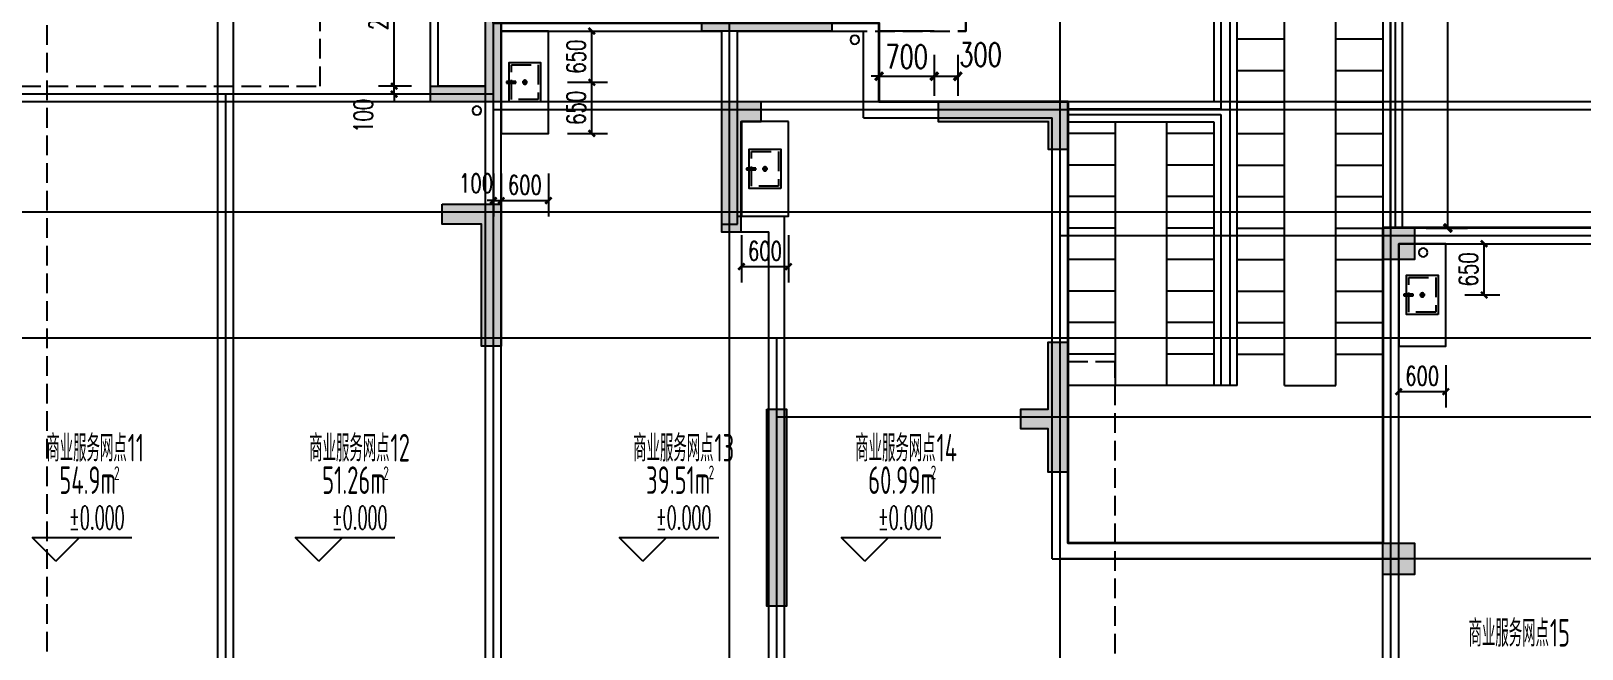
# Model space of a CAD drawing. Extents: x -59851 to 653804, y -249523 to 437614.
# Drawn here: x -9187 to 10515, y 198845 to 206688 of the extents above; entities that cross this region are included whole.
import ezdxf

# ---------------------------------------------------------------- set-up
doc = ezdxf.new("R2010")
doc.units = 0
doc.header["$LTSCALE"] = 1000
doc.header["$MEASUREMENT"] = 0
doc.linetypes.add('DASH', pattern=[0.35, 0.25, -0.1])
doc.layers.add('33计全面积外廓线', color=21, linetype='Continuous', lineweight=35)
for name, color, linetype in [('_S-YS(雨水管)', 3, 'Continuous'), ('A-Above', 5, 'DASH'), ('A-Lvtry（卫生间）', 5, 'Continuous'), ('A-ROOF', 7, 'Continuous'), ('A-外装饰线脚', 7, 'Continuous'), ('A-洞口', 105, 'Continuous'), ('A-看线', 105, 'Continuous'), ('A-第三道尺寸线', 105, 'Continuous'), ('AE-FLOR', 151, 'Continuous'), ('DIM_ELEV', 3, 'Continuous'), ('DIM_SYMB', 3, 'Continuous'), ('DOTE', 16, 'Continuous'), ('LVTRY', 5, 'Continuous'), ('PUB_HATCH', 8, 'Continuous'), ('PUB_TEXT', 7, 'Continuous'), ('STAIR', 5, 'Continuous'), ('WALL', 2, 'Continuous'), ('剪力墙', 6, 'Continuous'), ('栏杆', 142, 'Continuous')]:
    doc.layers.add(name, color=color, linetype=linetype)
doc.styles.add('_TCH_DIM', font='SIMPLEX.shx', dxfattribs={"width": 0.7, "bigfont": 'GBCBIG.shx'})
doc.styles.add('_TCH_DIM_T3', font='SIMPLEX.shx', dxfattribs={"width": 0.705882, "bigfont": 'GBCBIG.shx'})
doc.styles.get("Standard").update_dxf_attribs({"font": 'gbenor.shx', "width": 0.7, "bigfont": 'gbcbig.shx'})
doc.dimstyles.new('_TCH_ARCH&&100', dxfattribs={"dimtxt": 297.5, "dimasz": 100, "dimexe": 250, "dimexo": 300, "dimgap": 100, "dimtad": 1, "dimdec": 0, "dimzin": 0, "dimdsep": 46, "dimtxsty": '_TCH_DIM_T3', "dimblk": 'ARCHTICK', "dimcen": 0.09, "dimclrt": 7, "dimazin": 2, "dimtfac": 1, "dimtdec": 0, "dimtix": 1, "dimtmove": 2, "dimatfit": 3, "dimfxl": 0, "dimtolj": 1, "dimtzin": 0, "dimarcsym": 0})
doc.dimstyles.new('_TCH_ARCH&&80', dxfattribs={"dimtxt": 238, "dimasz": 80, "dimexe": 200, "dimexo": 240, "dimgap": 80, "dimtad": 1, "dimdec": 0, "dimzin": 0, "dimdsep": 46, "dimtxsty": '_TCH_DIM_T3', "dimblk": 'ARCHTICK', "dimcen": 0.09, "dimclrt": 7, "dimazin": 2, "dimtfac": 1, "dimtdec": 0, "dimtix": 1, "dimtmove": 2, "dimatfit": 3, "dimfxl": 0, "dimtolj": 1, "dimtzin": 0, "dimarcsym": 0})

# ---------------------------------------------------------------- blocks, each defined once
blk = doc.blocks.new('A$C2778355F')
at = {"linetype": 'DASH'}
for p, q in [((165, 250), (235, 250)), ((200, 285), (200, 215))]:
    blk.add_line(p, q, dxfattribs=at)
at = {"linetype": 'ByBlock'}
blk.add_lwpolyline([(0, 0), (400, 0), (400, 500), (0, 500)], close=True, dxfattribs=at)
at = {"linetype": 'DASH'}
for points in [[(30, 30), (370, 30), (370, 470), (30, 470)], [(317, 260), (435, 260), (435, 240), (317, 240)]]:
    blk.add_lwpolyline(points, close=True, dxfattribs=at)
for radius in [25, 20]:
    blk.add_circle((200, 250), radius, dxfattribs=at)
blk = doc.blocks.new('zzlk0330')
at = {"layer": 'A-ROOF', "linetype": 'DASH'}
blk.add_lwpolyline([(4586, 136588), (4586, 143088), (3986, 143088), (3986, 146388), (-214, 146388), (-214, 147288), (2686, 147288), (2686, 148088), (2586, 148088), (2586, 149788), (2686, 149788), (2686, 150588), (2186, 150588), (2186, 156988), (1586, 156988), (1586, 157888), (-8514, 157888), (-8514, 155088), (-20114, 155088)], dxfattribs=at)
blk.add_lwpolyline([(-17614, 150388), (-17614, 143488), (-17014, 143488), (-17014, 144088), (-16814, 144088), (-16814, 143488), (-16214, 143488), (-16214, 146788), (-15614, 146788), (-15614, 146588), (-5514, 146588), (-5514, 150388)], close=True, dxfattribs=at)
blk = doc.blocks.new('jfdjksajkjkjh')
at = {"layer": 'A-洞口'}
for points in [[(-3414, 266986), (-3414, 266686), (-4014, 266686), (-4014, 266986)], [(-3414, 266586), (-3664, 266586), (-3664, 266336), (-3414, 266336)]]:
    blk.add_lwpolyline(points, close=True, dxfattribs=at)
for points in [[(-4014, 266686), (-3952, 266931), (-3414, 266986)], [(-3664, 266336), (-3609, 266534), (-3414, 266586)]]:
    blk.add_lwpolyline(points, dxfattribs=at)
at = {"layer": 'WALL'}
for p, q in [((-3214, 267186), (-4114, 267186)), ((-4114, 265286), (-4114, 267186)), ((-3214, 266536), (-3214, 267186)), ((-3414, 266986), (-4014, 266986)), ((-4014, 265286), (-4014, 266986)), ((-3414, 266536), (-3414, 266986)), ((-3414, 266536), (-3214, 266536)), ((-3414, 265286), (-3414, 265936)), ((-3414, 265936), (-3214, 265936)), ((-3214, 265286), (-3214, 265936)), ((-4114, 262986), (-4114, 265286)), ((-3414, 265286), (-4014, 265286)), ((-3214, 262986), (-3214, 265286)), ((-3414, 265186), (-4014, 265186)), ((-4014, 263186), (-4014, 265186)), ((-3414, 263186), (-3414, 265186)), ((-3414, 263186), (-4014, 263186)), ((-3214, 262986), (-4114, 262986))]:
    blk.add_line(p, q, dxfattribs=at)
at = {"layer": 'PUB_TEXT', "width": 0.7}
for s, height, p in [('强电井', 337.6, (-3981, 265976)), ('水', 338, (-3811, 264022))]:
    blk.add_text(s, height=height, dxfattribs=at).set_placement(p)
blk = doc.blocks.new('shoucengjianliqiang0505')
at = {"layer": 'PUB_HATCH'}
h = blk.add_hatch(color=256, dxfattribs=at)
h.dxf.hatch_style = 1
h.paths.add_polyline_path([(-14848, 486544), (-14448, 486544), (-14448, 486144), (-14848, 486144)])
h.paths.add_polyline_path([(-8748, 486544), (-8348, 486544), (-8348, 486144), (-8748, 486144)])
h.paths.add_polyline_path([(-8748, 490544), (-8348, 490544), (-8348, 490144), (-8748, 490144)])
h.paths.add_polyline_path([(-14848, 490544), (-14448, 490544), (-14448, 490144), (-14848, 490144)])
h.paths.add_polyline_path([(-14848, 482144), (-14448, 482144), (-14448, 481744), (-14848, 481744)])
h.paths.add_polyline_path([(-8748, 482144), (-8348, 482144), (-8348, 481744), (-8748, 481744)])
h.paths.add_polyline_path([(-46848, 497944), (-46448, 497944), (-46448, 497544), (-46848, 497544)])
h.paths.add_polyline_path([(-46848, 501744), (-46448, 501744), (-46448, 501344), (-46848, 501344)])
h.paths.add_polyline_path([(-53548, 501742), (-53148, 501742), (-53148, 501342), (-53548, 501342)])
h.paths.add_polyline_path([(-63048, 504094), (-63048, 504344), (-63648, 504344), (-63648, 502544), (-63848, 502544), (-63848, 502294), (-63398, 502294), (-63398, 504094)])
h.paths.add_polyline_path([(-37148, 500844), (-35548, 500844), (-35548, 497944), (-37148, 497944), (-37148, 498144), (-35748, 498144), (-35748, 500644), (-37148, 500644)])
h.paths.add_polyline_path([(-29698, 483744), (-29698, 484994), (-29448, 484994), (-29448, 483344), (-30048, 483344), (-30048, 483744)])
h.paths.add_polyline_path([(-33048, 484994), (-32798, 484994), (-32798, 483744), (-32448, 483744), (-32448, 483344), (-33048, 483344)])
h.paths.add_polyline_path([(-36498, 483744), (-36498, 484994), (-36248, 484994), (-36248, 483344), (-36848, 483344), (-36848, 483744)])
h.paths.add_polyline_path([(-43248, 484994), (-42998, 484994), (-42998, 483744), (-42648, 483744), (-42648, 483344), (-43248, 483344)])
h.paths.add_polyline_path([(-50098, 483744), (-50098, 484994), (-49848, 484994), (-49848, 483344), (-50448, 483344), (-50448, 483744)])
h.paths.add_polyline_path([(-56848, 484994), (-56598, 484994), (-56598, 483744), (-56248, 483744), (-56248, 483344), (-56848, 483344)])
h.paths.add_polyline_path([(-63698, 485844), (-63448, 485844), (-63448, 483344), (-64048, 483344), (-64048, 483744), (-63698, 483744)])
h.paths.add_polyline_path([(-54648, 492144), (-54048, 492144), (-54048, 492544), (-54648, 492544)])
h.paths.add_polyline_path([(-52648, 492544), (-52048, 492544), (-52048, 492144), (-52648, 492144)])
h.paths.add_polyline_path([(-39048, 492544), (-38448, 492544), (-38448, 492144), (-39048, 492144)])
h.paths.add_polyline_path([(-45348, 495844), (-44748, 495844), (-44748, 496244), (-45348, 496244)])
h.paths.add_polyline_path([(-55848, 497944), (-55248, 497944), (-55248, 497544), (-55848, 497544)])
h.paths.add_polyline_path([(-55848, 495844), (-55248, 495844), (-55248, 496244), (-55848, 496244)])
h.paths.add_polyline_path([(-60248, 495844), (-59648, 495844), (-59648, 496244), (-60248, 496244)])
h.paths.add_polyline_path([(-21248, 500844), (-21248, 499444), (-21498, 499444), (-21498, 499844), (-21848, 499844), (-21848, 500094), (-21498, 500094), (-21498, 500844)])
h.paths.add_polyline_path([(-42948, 497544), (-42548, 497544), (-42548, 498144), (-42748, 498144), (-42748, 500644), (-42148, 500644), (-42148, 500844), (-42948, 500844), (-42948, 497944)])
h.paths.add_polyline_path([(-21248, 496144), (-21248, 496744), (-21498, 496744), (-21498, 496394), (-22898, 496394), (-22898, 496144), (-22098, 496144), (-22098, 496044), (-21848, 496044), (-21848, 496144)])
h.paths.add_polyline_path([(-30848, 497544), (-30848, 497944), (-32298, 497944), (-32298, 498144), (-30648, 498144), (-30648, 497744), (-30248, 497744), (-30248, 497544)])
h.paths.add_polyline_path([(-18848, 489094), (-18848, 487444), (-19098, 487444), (-19098, 487994), (-19448, 487994), (-19448, 488244), (-19098, 488244), (-19098, 489094)])
h.paths.add_polyline_path([(-60023, 489044), (-60273, 489044), (-60273, 491444), (-60023, 491444), (-60023, 489244)])
h.paths.add_polyline_path([(-28348, 499194), (-28348, 497544), (-28748, 497544), (-28748, 497744), (-28548, 497744), (-28548, 499194)])
h.paths.add_polyline_path([(-41148, 492344), (-40448, 492344), (-40448, 490694), (-40698, 490694), (-40698, 492094), (-41148, 492094)])
h.paths.add_polyline_path([(-30848, 500644), (-31348, 500644), (-31348, 503644), (-28348, 503644), (-28348, 501444), (-28708, 501444), (-28708, 501644), (-28548, 501644), (-28548, 503444), (-31148, 503444), (-31148, 501644), (-30748, 501644), (-30748, 501444), (-31148, 501444), (-31148, 500944), (-30648, 500944), (-30648, 500644)])
h.paths.add_polyline_path([(-42948, 495544), (-42948, 496244), (-40448, 496244), (-40448, 493744), (-42948, 493744), (-42948, 494444), (-42748, 494444), (-42748, 493944), (-40648, 493944), (-40648, 496044), (-42748, 496044), (-42748, 495544)])
h.paths.add_polyline_path([(-21248, 502644), (-21248, 503644), (-22898, 503644), (-22898, 503394), (-21498, 503394), (-21498, 502644)])
h.paths.add_polyline_path([(-22748, 492144), (-23248, 492144), (-23248, 490494), (-22998, 490494), (-22998, 491894), (-22748, 491894)])
h.paths.add_polyline_path([(-22673, 488244), (-22423, 488244), (-22423, 485744), (-22673, 485744), (-22673, 488044)])
h.paths.add_polyline_path([(-21848, 493644), (-21848, 493044), (-23498, 493044), (-23498, 493294), (-22098, 493294), (-22098, 493644)])
h.paths.add_polyline_path([(-18848, 491544), (-18848, 492144), (-20498, 492144), (-20498, 491894), (-19098, 491894), (-19098, 491544)])
h.paths.add_polyline_path([(-18848, 482444), (-18848, 481744), (-20498, 481744), (-20498, 481994), (-19098, 481994), (-19098, 482444)])
h.paths.add_polyline_path([(-22048, 481744), (-22498, 481744), (-22698, 481744), (-22698, 483344), (-23048, 483344), (-23048, 483594), (-22448, 483594), (-22448, 481994), (-22048, 481994)])
h.paths.add_polyline_path([(-26798, 490844), (-26048, 490844), (-26048, 489044), (-26298, 489044), (-26298, 490594), (-26798, 490594)])
h.paths.add_polyline_path([(-32448, 490844), (-33048, 490844), (-33048, 489044), (-32798, 489044), (-32798, 490594), (-32448, 490594)])
h.paths.add_polyline_path([(-35848, 489294), (-36198, 489294), (-36198, 492094), (-35848, 492094), (-35848, 492344), (-36448, 492344), (-36448, 489044), (-36198, 489044), (-35848, 489044)])
h.paths.add_polyline_path([(-39873, 489244), (-39623, 489244), (-39623, 486544), (-39873, 486544), (-39873, 489044)])
h.paths.add_polyline_path([(-43648, 489294), (-43298, 489294), (-43298, 492094), (-43798, 492094), (-43798, 492344), (-43048, 492344), (-43048, 489044), (-43298, 489044), (-43648, 489044)])
h.paths.add_polyline_path([(-46673, 492344), (-46423, 492344), (-46423, 489044), (-46673, 489044), (-46673, 492144)])
h.paths.add_polyline_path([(-53473, 489244), (-53223, 489244), (-53223, 486544), (-53473, 486544), (-53473, 489044)])
h.paths.add_polyline_path([(-49448, 489294), (-49798, 489294), (-49798, 492094), (-49298, 492094), (-49298, 492344), (-50048, 492344), (-50048, 489044), (-49798, 489044), (-49448, 489044)])
h.paths.add_polyline_path([(-57248, 489294), (-56898, 489294), (-56898, 492094), (-57248, 492094), (-57248, 492344), (-56648, 492344), (-56648, 489044), (-56898, 489044), (-57248, 489044)])
h.paths.add_polyline_path([(-60048, 498644), (-60048, 497544), (-62548, 497544), (-62548, 497794), (-60298, 497794), (-60298, 498644)])
h.paths.add_polyline_path([(-60048, 503544), (-60048, 504344), (-61698, 504344), (-61698, 504094), (-60298, 504094), (-60298, 503544)])
h.paths.add_polyline_path([(-67048, 491344), (-67048, 492244), (-64848, 492244), (-64848, 491994), (-66798, 491994), (-66798, 491344)])
h.paths.add_polyline_path([(-66448, 502544), (-67048, 502544), (-67048, 499894), (-66798, 499894), (-66798, 502294), (-66448, 502294)])
h.paths.add_polyline_path([(-66448, 483344), (-67048, 483344), (-67048, 485844), (-66798, 485844), (-66798, 483744), (-66448, 483744)])
edge = h.paths.add_edge_path()
edge.add_line((-26248, 494694), (-26248, 492344))
edge.add_line((-26248, 492344), (-26948, 492344))
edge.add_line((-26948, 492344), (-26948, 492144))
edge.add_line((-26948, 492144), (-26048, 492144))
edge.add_line((-26048, 492144), (-26048, 494694))
edge.add_line((-26248, 494694), (-26248, 495094))
edge = h.paths.add_edge_path()
edge.add_line((-26448, 483344), (-26448, 483594))
edge.add_line((-26448, 483594), (-26273, 483594))
edge.add_line((-26273, 483594), (-26273, 484994))
edge.add_line((-26273, 484994), (-26023, 484994))
edge.add_line((-26023, 484994), (-26023, 483594))
edge.add_line((-26023, 483594), (-25848, 483594))
edge.add_line((-25848, 483594), (-25848, 483344))
edge.add_line((-25848, 483344), (-26448, 483344))
edge.add_line((-26448, 483344), (-26048, 483344))
edge = h.paths.add_edge_path()
edge.add_line((-40048, 483344), (-40048, 483744))
edge.add_line((-40048, 483744), (-39873, 483744))
edge.add_line((-39873, 483744), (-39873, 484994))
edge.add_line((-39873, 484994), (-39623, 484994))
edge.add_line((-39623, 484994), (-39623, 483744))
edge.add_line((-39623, 483744), (-39448, 483744))
edge.add_line((-39448, 483744), (-39448, 483344))
edge.add_line((-39448, 483344), (-40048, 483344))
edge.add_line((-40048, 483344), (-39648, 483344))
edge = h.paths.add_edge_path()
edge.add_line((-46848, 483344), (-46848, 483594))
edge.add_line((-46848, 483594), (-46673, 483594))
edge.add_line((-46673, 483594), (-46673, 484994))
edge.add_line((-46673, 484994), (-46423, 484994))
edge.add_line((-46423, 484994), (-46423, 483594))
edge.add_line((-46423, 483594), (-46248, 483594))
edge.add_line((-46248, 483594), (-46248, 483344))
edge.add_line((-46248, 483344), (-46848, 483344))
edge.add_line((-46848, 483344), (-46448, 483344))
edge = h.paths.add_edge_path()
edge.add_line((-53648, 483344), (-53648, 483744))
edge.add_line((-53648, 483744), (-53473, 483744))
edge.add_line((-53473, 483744), (-53473, 484994))
edge.add_line((-53473, 484994), (-53223, 484994))
edge.add_line((-53223, 484994), (-53223, 483744))
edge.add_line((-53223, 483744), (-53048, 483744))
edge.add_line((-53048, 483744), (-53048, 483344))
edge.add_line((-53048, 483344), (-53648, 483344))
edge.add_line((-53648, 483344), (-53248, 483344))
edge = h.paths.add_edge_path()
edge.add_line((-60448, 483344), (-60448, 483594))
edge.add_line((-60448, 483594), (-60273, 483594))
edge.add_line((-60273, 483594), (-60273, 484994))
edge.add_line((-60273, 484994), (-60023, 484994))
edge.add_line((-60023, 484994), (-60023, 483594))
edge.add_line((-60023, 483594), (-59848, 483594))
edge.add_line((-59848, 483594), (-59848, 483344))
edge.add_line((-59848, 483344), (-60448, 483344))
edge.add_line((-60448, 483344), (-60048, 483344))
h = blk.add_hatch(color=256, dxfattribs=at)
h.dxf.hatch_style = 1
h.paths.add_polyline_path([(-26248, 495694), (-26248, 496144), (-26948, 496144), (-26948, 496344), (-26248, 496344), (-26048, 496344), (-26048, 496244), (-26048, 495694)])
h.paths.add_polyline_path([(-26248, 495094), (-26048, 495094), (-26048, 494694), (-26048, 492144), (-26948, 492144), (-26948, 492344), (-26248, 492344)])
at = {"layer": '剪力墙', "color": 6, "linetype": 'Continuous'}
for points in [[(-26248, 495094), (-26048, 495094), (-26048, 494694), (-26048, 492144), (-26948, 492144), (-26948, 492344), (-26248, 492344), (-26248, 495094)], [(-22673, 488044), (-22673, 488044)]]:
    blk.add_lwpolyline(points, dxfattribs=at)
for points in [[(-21848, 493644), (-21848, 493044), (-23498, 493044), (-23498, 493294), (-22098, 493294), (-22098, 493644)], [(-22748, 492144), (-23248, 492144), (-23248, 490494), (-22998, 490494), (-22998, 491894), (-22748, 491894)], [(-18848, 491544), (-18848, 492144), (-20498, 492144), (-20498, 491894), (-19098, 491894), (-19098, 491544)], [(-26798, 490844), (-26048, 490844), (-26048, 489044), (-26298, 489044), (-26298, 490594), (-26798, 490594)], [(-14848, 490544), (-14448, 490544), (-14448, 490144), (-14848, 490144)], [(-18848, 489094), (-18848, 487444), (-19098, 487444), (-19098, 487994), (-19448, 487994), (-19448, 488244), (-19098, 488244), (-19098, 489094)], [(-22673, 488244), (-22423, 488244), (-22423, 485744), (-22673, 485744), (-22673, 488044)], [(-14848, 486544), (-14448, 486544), (-14448, 486144), (-14848, 486144)]]:
    blk.add_lwpolyline(points, close=True, dxfattribs=at)
blk = doc.blocks.new('xinppdao')
at = {"layer": 'PUB_HATCH'}
h = blk.add_hatch(dxfattribs=at)
h.set_pattern_fill('ANSI32', color=256, scale=50, angle=45, style=0)
h.set_pattern_definition([(90, (0, 0), (-238.125, 3e-14), []), (90, (79.38, 79.38), (-238.125, 3e-14), [])])
h.paths.add_polyline_path([(9276, 259621), (6976, 259621), (6976, 259321), (9276, 259321)])
at = {"layer": 'A-看线', "linetype": 'ByBlock'}
for p, q in [((6926, 259271), (6926, 250871)), ((9326, 249271), (9326, 259271)), ((7226, 258871), (6926, 258871)), ((7226, 247271), (7226, 258871)), ((9076, 258871), (9076, 249271)), ((9326, 258871), (9076, 258871)), ((6926, 250871), (5076, 250871)), ((5076, 250621), (6926, 250621)), ((6926, 250621), (6926, 247271)), ((7226, 247271), (6926, 247271))]:
    blk.add_line(p, q, dxfattribs=at)
for points in [[(9326, 259671), (6926, 259671), (6926, 259271), (9326, 259271)], [(9276, 259621), (6976, 259621), (6976, 259321), (9276, 259321)]]:
    blk.add_lwpolyline(points, close=True, dxfattribs=at)
at = {"layer": 'STAIR'}
for p, q in [((7226, 258871), (9076, 258871)), ((7226, 258471), (9076, 258471)), ((7826, 254071), (7826, 258471)), ((8476, 254071), (8476, 258471)), ((7226, 258071), (7826, 258071)), ((8476, 258071), (9076, 258071)), ((7226, 257671), (7826, 257671)), ((8476, 257671), (9076, 257671)), ((7226, 257271), (7826, 257271)), ((8476, 257271), (9076, 257271)), ((7226, 256871), (7826, 256871)), ((8476, 256871), (9076, 256871)), ((7226, 256471), (7826, 256471)), ((8476, 256471), (9076, 256471)), ((7226, 256071), (7826, 256071)), ((8476, 256071), (9076, 256071)), ((7226, 255671), (7826, 255671)), ((8476, 255671), (9076, 255671)), ((7226, 255271), (7826, 255271)), ((8476, 255271), (9076, 255271)), ((7226, 254871), (7826, 254871)), ((8476, 254871), (9076, 254871)), ((7226, 254471), (7826, 254471)), ((8476, 254471), (9076, 254471)), ((7826, 254071), (8476, 254071)), ((7226, 252071), (9076, 252071)), ((7826, 247271), (7826, 252071)), ((8476, 247271), (8476, 252071)), ((7226, 251671), (7826, 251671)), ((8476, 251671), (9076, 251671)), ((7226, 251271), (7826, 251271)), ((8476, 251271), (9076, 251271)), ((7226, 250871), (7826, 250871)), ((8476, 250871), (9076, 250871)), ((5676, 250621), (5676, 247271)), ((6326, 250621), (6326, 247271)), ((5676, 250471), (5076, 250471)), ((6926, 250471), (6326, 250471)), ((7226, 250471), (7826, 250471)), ((8476, 250471), (9076, 250471)), ((5676, 250071), (5076, 250071)), ((6926, 250071), (6326, 250071)), ((7226, 250071), (7826, 250071)), ((8476, 250071), (9076, 250071)), ((5676, 249671), (5076, 249671)), ((6926, 249671), (6326, 249671)), ((7226, 249671), (7826, 249671)), ((8476, 249671), (9076, 249671)), ((5676, 249271), (5076, 249271)), ((6926, 249271), (6326, 249271)), ((7226, 249271), (7826, 249271)), ((8476, 249271), (9076, 249271)), ((5676, 248871), (5076, 248871)), ((6926, 248871), (6326, 248871)), ((7226, 248871), (7826, 248871)), ((8476, 248871), (9076, 248871)), ((5676, 248471), (5076, 248471)), ((6926, 248471), (6326, 248471)), ((7226, 248471), (7826, 248471)), ((8476, 248471), (9076, 248471)), ((5676, 248071), (5076, 248071)), ((6926, 248071), (6326, 248071)), ((7226, 248071), (7826, 248071)), ((8476, 248071), (9076, 248071)), ((5676, 247671), (5076, 247671)), ((6926, 247671), (6326, 247671)), ((7226, 247671), (7826, 247671)), ((8476, 247671), (9076, 247671)), ((6926, 247271), (5076, 247271)), ((7826, 247271), (8476, 247271))]:
    blk.add_line(p, q, dxfattribs=at)
at = {"layer": '栏杆'}
for p, q in [((7016, 258871), (7016, 250781)), ((7136, 247271), (7136, 258871)), ((9166, 258871), (9166, 249271)), ((9236, 249271), (9236, 258871)), ((7016, 250781), (5076, 250781)), ((5076, 250711), (7016, 250711)), ((7016, 250711), (7016, 247271))]:
    blk.add_line(p, q, dxfattribs=at)
blk = doc.blocks.new('_ArchTick')
at = {"color": 0, "linetype": 'ByBlock', "const_width": 0.4}
blk.add_lwpolyline([(-0.5, -0.5), (0.5, 0.5)], dxfattribs=at)
blk = doc.blocks.new('*D830')
at = {"layer": 'A-第三道尺寸线', "color": 0, "lineweight": -2, "transparency": 16777216}
for p, q in [((8186, 202448), (8186, 201911)), ((8786, 202448), (8786, 201911)), ((8186, 202111), (8786, 202111))]:
    blk.add_line(p, q, dxfattribs=at)
at = {"layer": 'Defpoints', "color": 0, "transparency": 16777216}
for p in [(8186, 202688), (8786, 202688), (8786, 202111)]:
    blk.add_point(p, dxfattribs=at)
at = {"layer": 'A-第三道尺寸线', "color": 0, "lineweight": -2, "transparency": 16777216, "xscale": 80, "yscale": 80, "zscale": 80, "rotation": 180}
blk.add_blockref('_ArchTick', (8186, 202111), dxfattribs=at)
at = {"layer": 'A-第三道尺寸线', "color": 0, "lineweight": -2, "transparency": 16777216, "xscale": 80, "yscale": 80, "zscale": 80}
blk.add_blockref('_ArchTick', (8786, 202111), dxfattribs=at)
at = {"layer": 'A-第三道尺寸线', "color": 7, "transparency": 16777216, "insert": (8486, 202310), "char_height": 238, "attachment_point": 5, "style": '_TCH_DIM_T3'}
blk.add_mtext('\\A1;600', dxfattribs=at)
blk = doc.blocks.new('*D1167')
at = {"layer": 'A-第三道尺寸线', "color": 0, "lineweight": -2, "transparency": 16777216}
for p, q in [((8536, 213788), (9061, 213788)), ((8811, 204188), (8811, 213788)), ((8536, 204188), (9061, 204188))]:
    blk.add_line(p, q, dxfattribs=at)
at = {"layer": 'Defpoints', "color": 0, "transparency": 16777216}
for p in [(8236, 213788), (8811, 213788), (8236, 204188)]:
    blk.add_point(p, dxfattribs=at)
at = {"layer": 'A-第三道尺寸线', "color": 0, "lineweight": -2, "transparency": 16777216, "xscale": 100, "yscale": 100, "zscale": 100}
for p, rotation in [((8811, 213788), 90), ((8811, 204188), 270)]:
    blk.add_blockref('_ArchTick', p, dxfattribs=dict(at, rotation=rotation))
at = {"layer": 'A-第三道尺寸线', "color": 7, "transparency": 16777216, "insert": (8563, 208988), "char_height": 297.5, "attachment_point": 5, "rotation": 90, "style": '_TCH_DIM_T3'}
blk.add_mtext('\\A1;9600', dxfattribs=at)
blk = doc.blocks.new('*D1173')
at = {"layer": 'A-第三道尺寸线', "color": 0, "lineweight": -2, "transparency": 16777216}
for p, q in [((2286, 206388), (2286, 205864)), ((2586, 206388), (2586, 205864)), ((2286, 206114), (2586, 206114))]:
    blk.add_line(p, q, dxfattribs=at)
at = {"layer": 'Defpoints', "color": 0, "transparency": 16777216}
for p in [(2286, 206688), (2586, 206688), (2586, 206114)]:
    blk.add_point(p, dxfattribs=at)
at = {"layer": 'A-第三道尺寸线', "color": 0, "lineweight": -2, "transparency": 16777216, "xscale": 100, "yscale": 100, "zscale": 100, "rotation": 180}
blk.add_blockref('_ArchTick', (2286, 206114), dxfattribs=at)
at = {"layer": 'A-第三道尺寸线', "color": 0, "lineweight": -2, "transparency": 16777216, "xscale": 100, "yscale": 100, "zscale": 100}
blk.add_blockref('_ArchTick', (2586, 206114), dxfattribs=at)
at = {"layer": 'A-第三道尺寸线', "color": 7, "transparency": 16777216, "insert": (2875, 206389), "char_height": 297.5, "attachment_point": 5, "style": '_TCH_DIM_T3'}
blk.add_mtext('\\A1;300', dxfattribs=at)
blk = doc.blocks.new('*D1174')
at = {"layer": 'A-第三道尺寸线', "color": 0, "lineweight": -2, "transparency": 16777216}
for p, q in [((1586, 206388), (1586, 205864)), ((2286, 206388), (2286, 205864)), ((1586, 206114), (1486, 206114)), ((1586, 206114), (2286, 206114)), ((2286, 206114), (2386, 206114))]:
    blk.add_line(p, q, dxfattribs=at)
at = {"layer": 'Defpoints', "color": 0, "transparency": 16777216}
for p in [(1586, 206688), (2286, 206688), (2286, 206114)]:
    blk.add_point(p, dxfattribs=at)
at = {"layer": 'A-第三道尺寸线', "color": 0, "lineweight": -2, "transparency": 16777216, "xscale": 100, "yscale": 100, "zscale": 100}
blk.add_blockref('_ArchTick', (1586, 206114), dxfattribs=at)
at = {"layer": 'A-第三道尺寸线', "color": 0, "lineweight": -2, "transparency": 16777216, "xscale": 100, "yscale": 100, "zscale": 100, "rotation": 180}
blk.add_blockref('_ArchTick', (2286, 206114), dxfattribs=at)
at = {"layer": 'A-第三道尺寸线', "color": 7, "transparency": 16777216, "insert": (1936, 206363), "char_height": 297.5, "attachment_point": 5, "style": '_TCH_DIM_T3'}
blk.add_mtext('\\A1;700', dxfattribs=at)
blk = doc.blocks.new('*D1203')
at = {"layer": 'A-第三道尺寸线', "color": 0, "lineweight": -2, "transparency": 16777216}
for p, q in [((-4354, 207988), (-4775, 207988)), ((-4575, 205988), (-4575, 207988)), ((-4354, 205988), (-4775, 205988))]:
    blk.add_line(p, q, dxfattribs=at)
at = {"layer": 'Defpoints', "color": 0, "transparency": 16777216}
for p in [(-4575, 207988), (-4114, 207988), (-4114, 205988)]:
    blk.add_point(p, dxfattribs=at)
at = {"layer": 'A-第三道尺寸线', "color": 0, "lineweight": -2, "transparency": 16777216, "xscale": 80, "yscale": 80, "zscale": 80}
for p, rotation in [((-4575, 207988), 90), ((-4575, 205988), 270)]:
    blk.add_blockref('_ArchTick', p, dxfattribs=dict(at, rotation=rotation))
at = {"layer": 'A-第三道尺寸线', "color": 7, "transparency": 16777216, "insert": (-4774, 206988), "char_height": 238, "attachment_point": 5, "rotation": 90, "style": '_TCH_DIM_T3'}
blk.add_mtext('\\A1;2000', dxfattribs=at)
blk = doc.blocks.new('*D1204')
at = {"layer": 'A-第三道尺寸线', "color": 0, "lineweight": -2, "transparency": 16777216}
for p, q in [((-4354, 205988), (-4775, 205988)), ((-4575, 205988), (-4575, 206068)), ((-4575, 205888), (-4575, 205988)), ((-4354, 205888), (-4775, 205888)), ((-4575, 205888), (-4575, 205808))]:
    blk.add_line(p, q, dxfattribs=at)
at = {"layer": 'Defpoints', "color": 0, "transparency": 16777216}
for p in [(-4575, 205988), (-4114, 205988), (-4114, 205888)]:
    blk.add_point(p, dxfattribs=at)
at = {"layer": 'A-第三道尺寸线', "color": 0, "lineweight": -2, "transparency": 16777216, "xscale": 80, "yscale": 80, "zscale": 80}
for p, rotation in [((-4575, 205988), 270), ((-4575, 205888), 90)]:
    blk.add_blockref('_ArchTick', p, dxfattribs=dict(at, rotation=rotation))
at = {"layer": 'A-第三道尺寸线', "color": 7, "transparency": 16777216, "insert": (-4966, 205613), "char_height": 238, "attachment_point": 5, "rotation": 90, "style": '_TCH_DIM_T3'}
blk.add_mtext('\\A1;100', dxfattribs=at)
blk = doc.blocks.new('*D2819')
at = {"layer": 'A-第三道尺寸线', "color": 0, "lineweight": -2, "transparency": 16777216}
for p, q in [((9026, 203988), (9472, 203988)), ((9272, 203338), (9272, 203988)), ((9026, 203338), (9472, 203338))]:
    blk.add_line(p, q, dxfattribs=at)
at = {"layer": 'Defpoints', "color": 0, "transparency": 16777216}
for p in [(8786, 203988), (9272, 203988), (8786, 203338)]:
    blk.add_point(p, dxfattribs=at)
at = {"layer": 'A-第三道尺寸线', "color": 0, "lineweight": -2, "transparency": 16777216, "xscale": 80, "yscale": 80, "zscale": 80}
for p, rotation in [((9272, 203988), 90), ((9272, 203338), 270)]:
    blk.add_blockref('_ArchTick', p, dxfattribs=dict(at, rotation=rotation))
at = {"layer": 'A-第三道尺寸线', "color": 7, "transparency": 16777216, "insert": (9073, 203663), "char_height": 238, "attachment_point": 5, "rotation": 90, "style": '_TCH_DIM_T3'}
blk.add_mtext('\\A1;650', dxfattribs=at)
blk = doc.blocks.new('*D2820')
at = {"layer": 'A-第三道尺寸线', "color": 0, "lineweight": -2, "transparency": 16777216}
for p, q in [((-164, 204098), (-164, 203498)), ((436, 204098), (436, 203498)), ((-164, 203698), (436, 203698))]:
    blk.add_line(p, q, dxfattribs=at)
at = {"layer": 'Defpoints', "color": 0, "transparency": 16777216}
for p in [(-164, 204338), (436, 204338), (436, 203698)]:
    blk.add_point(p, dxfattribs=at)
at = {"layer": 'A-第三道尺寸线', "color": 0, "lineweight": -2, "transparency": 16777216, "xscale": 80, "yscale": 80, "zscale": 80, "rotation": 180}
blk.add_blockref('_ArchTick', (-164, 203698), dxfattribs=at)
at = {"layer": 'A-第三道尺寸线', "color": 0, "lineweight": -2, "transparency": 16777216, "xscale": 80, "yscale": 80, "zscale": 80}
blk.add_blockref('_ArchTick', (436, 203698), dxfattribs=at)
at = {"layer": 'A-第三道尺寸线', "color": 7, "transparency": 16777216, "insert": (136, 203897), "char_height": 238, "attachment_point": 5, "style": '_TCH_DIM_T3'}
blk.add_mtext('\\A1;600', dxfattribs=at)
blk = doc.blocks.new('*D2827')
at = {"layer": 'A-第三道尺寸线', "color": 0, "lineweight": -2, "transparency": 16777216}
for p, q in [((-2374, 206688), (-1864, 206688)), ((-2064, 206038), (-2064, 206688)), ((-2374, 206038), (-1864, 206038))]:
    blk.add_line(p, q, dxfattribs=at)
at = {"layer": 'Defpoints', "color": 0, "transparency": 16777216}
for p in [(-2614, 206688), (-2064, 206688), (-2614, 206038)]:
    blk.add_point(p, dxfattribs=at)
at = {"layer": 'A-第三道尺寸线', "color": 0, "lineweight": -2, "transparency": 16777216, "xscale": 80, "yscale": 80, "zscale": 80}
for p, rotation in [((-2064, 206688), 90), ((-2064, 206038), 270)]:
    blk.add_blockref('_ArchTick', p, dxfattribs=dict(at, rotation=rotation))
at = {"layer": 'A-第三道尺寸线', "color": 7, "transparency": 16777216, "insert": (-2263, 206363), "char_height": 238, "attachment_point": 5, "rotation": 90, "style": '_TCH_DIM_T3'}
blk.add_mtext('\\A1;650', dxfattribs=at)
blk = doc.blocks.new('*D2828')
at = {"layer": 'A-第三道尺寸线', "color": 0, "lineweight": -2, "transparency": 16777216}
for p, q in [((-2374, 206038), (-1864, 206038)), ((-2064, 205388), (-2064, 206038)), ((-2374, 205388), (-1864, 205388))]:
    blk.add_line(p, q, dxfattribs=at)
at = {"layer": 'Defpoints', "color": 0, "transparency": 16777216}
for p in [(-2614, 206038), (-2064, 206038), (-2614, 205388)]:
    blk.add_point(p, dxfattribs=at)
at = {"layer": 'A-第三道尺寸线', "color": 0, "lineweight": -2, "transparency": 16777216, "xscale": 80, "yscale": 80, "zscale": 80}
for p, rotation in [((-2064, 206038), 90), ((-2064, 205388), 270)]:
    blk.add_blockref('_ArchTick', p, dxfattribs=dict(at, rotation=rotation))
at = {"layer": 'A-第三道尺寸线', "color": 7, "transparency": 16777216, "insert": (-2263, 205713), "char_height": 238, "attachment_point": 5, "rotation": 90, "style": '_TCH_DIM_T3'}
blk.add_mtext('\\A1;650', dxfattribs=at)
blk = doc.blocks.new('*D2829')
at = {"layer": 'A-第三道尺寸线', "color": 0, "lineweight": -2, "transparency": 16777216}
for p, q in [((-3214, 204882), (-3214, 204336)), ((-2614, 204882), (-2614, 204336)), ((-3214, 204536), (-2614, 204536))]:
    blk.add_line(p, q, dxfattribs=at)
at = {"layer": 'Defpoints', "color": 0, "transparency": 16777216}
for p in [(-3214, 205122), (-2614, 205122), (-2614, 204536)]:
    blk.add_point(p, dxfattribs=at)
at = {"layer": 'A-第三道尺寸线', "color": 0, "lineweight": -2, "transparency": 16777216, "xscale": 80, "yscale": 80, "zscale": 80, "rotation": 180}
blk.add_blockref('_ArchTick', (-3214, 204536), dxfattribs=at)
at = {"layer": 'A-第三道尺寸线', "color": 0, "lineweight": -2, "transparency": 16777216, "xscale": 80, "yscale": 80, "zscale": 80}
blk.add_blockref('_ArchTick', (-2614, 204536), dxfattribs=at)
at = {"layer": 'A-第三道尺寸线', "color": 7, "transparency": 16777216, "insert": (-2914, 204735), "char_height": 238, "attachment_point": 5, "style": '_TCH_DIM_T3'}
blk.add_mtext('\\A1;600', dxfattribs=at)
blk = doc.blocks.new('*D2830')
at = {"layer": 'A-第三道尺寸线', "color": 0, "lineweight": -2, "transparency": 16777216}
for p, q in [((-3314, 204882), (-3314, 204336)), ((-3214, 204882), (-3214, 204336)), ((-3314, 204536), (-3394, 204536)), ((-3314, 204536), (-3214, 204536)), ((-3214, 204536), (-3134, 204536))]:
    blk.add_line(p, q, dxfattribs=at)
at = {"layer": 'Defpoints', "color": 0, "transparency": 16777216}
for p in [(-3314, 205122), (-3214, 205122), (-3214, 204536)]:
    blk.add_point(p, dxfattribs=at)
at = {"layer": 'A-第三道尺寸线', "color": 0, "lineweight": -2, "transparency": 16777216, "xscale": 80, "yscale": 80, "zscale": 80}
blk.add_blockref('_ArchTick', (-3314, 204536), dxfattribs=at)
at = {"layer": 'A-第三道尺寸线', "color": 0, "lineweight": -2, "transparency": 16777216, "xscale": 80, "yscale": 80, "zscale": 80, "rotation": 180}
blk.add_blockref('_ArchTick', (-3214, 204536), dxfattribs=at)
at = {"layer": 'A-第三道尺寸线', "color": 7, "transparency": 16777216, "insert": (-3534, 204756), "char_height": 238, "attachment_point": 5, "style": '_TCH_DIM_T3'}
blk.add_mtext('\\A1;100', dxfattribs=at)
blk = doc.blocks.new('*D3393')
at = {"layer": 'A-第三道尺寸线', "color": 0, "lineweight": -2, "transparency": 16777216}
for p, q in [((-164, 204098), (-164, 203498)), ((436, 204098), (436, 203498)), ((-164, 203698), (436, 203698))]:
    blk.add_line(p, q, dxfattribs=at)
at = {"layer": 'Defpoints', "color": 0, "transparency": 16777216}
for p in [(-164, 204338), (436, 204338), (436, 203698)]:
    blk.add_point(p, dxfattribs=at)
at = {"layer": 'A-第三道尺寸线', "color": 0, "lineweight": -2, "transparency": 16777216, "xscale": 80, "yscale": 80, "zscale": 80, "rotation": 180}
blk.add_blockref('_ArchTick', (-164, 203698), dxfattribs=at)
at = {"layer": 'A-第三道尺寸线', "color": 0, "lineweight": -2, "transparency": 16777216, "xscale": 80, "yscale": 80, "zscale": 80}
blk.add_blockref('_ArchTick', (436, 203698), dxfattribs=at)
at = {"layer": 'A-第三道尺寸线', "color": 7, "transparency": 16777216, "insert": (136, 203897), "char_height": 238, "attachment_point": 5, "style": '_TCH_DIM_T3'}
blk.add_mtext('\\A1;600', dxfattribs=at)
blk = doc.blocks.new('shoucengxianjiao0328')
at = {"layer": 'A-外装饰线脚'}
blk.add_lwpolyline([(-182246, 167586), (-182146, 167586), (-182146, 166786), (-182246, 166786)], dxfattribs=at)
blk = doc.blocks.new('roofzhouxian')
at = {"layer": 'DOTE'}
for p, q in [((8, -309503), (8, -279124)), ((4208, -309503), (4208, -279124)), ((-7192, -309503), (-7192, -289795)), ((-4192, -309503), (-4192, -294295)), ((-7192, -295195), (-49367, -295195)), ((11694, -295295), (-49367, -295295)), ((-10592, -309503), (-10592, -295195)), ((11694, -295395), (-7192, -295395)), ((11694, -296695), (-13992, -296695)), ((11694, -296995), (8, -296995)), ((11694, -298295), (-49367, -298295)), ((-3592, -309503), (-3592, -298295)), ((11694, -299295), (-3592, -299295)), ((11694, -301095), (8, -301095))]:
    blk.add_line(p, q, dxfattribs=at)

msp = doc.modelspace()

# ---------------------------------------------------------------- linework, layer by layer
at = {"layer": '33计全面积外廓线'}
msp.add_lwpolyline([(-44213.7, 195388.3), (14486.3, 195388.3), (14486.3, 204188.3), (7986.3, 204188.3), (7986.3, 200188.3), (3986.3, 200188.3), (3986.3, 205788.3), (1586.3, 205788.3), (1586.3, 206788.3), (-3313.7, 206788.3), (-3313.7, 211288.3), (-7913.7, 211288.3), (-7913.7, 211688.3), (-20013.7, 211688.3), (-20013.7, 209788.3), (-17713.7, 209788.3), (-17713.7, 207488.3), (-23713.7, 207488.3)], dxfattribs=at)
at = {"layer": '_S-YS(雨水管)'}
for points in [[(1276.3, 206633.3, 1), (1276.3, 206523.3, 1)], [(-3523.7, 205733.3, 1), (-3523.7, 205623.3, 1)], [(8551.3, 203878.3, 1), (8441.3, 203878.3, 1)]]:
    msp.add_lwpolyline(points, format="xyb", close=True, dxfattribs=at)
at = {"layer": 'A-Above'}
msp.add_lwpolyline([(2286.3, 206688.3), (1586.3, 206688.3)], dxfattribs=at)
at = {"layer": 'A-Lvtry（卫生间）'}
for points in [[(-2613.7, 206688.3), (-3213.7, 206688.3), (-3213.7, 205388.3), (-2613.7, 205388.3)], [(436.3, 205538.3), (-163.7, 205538.3), (-163.7, 204338.3), (436.3, 204338.3)], [(8786.3, 203988.3), (8186.3, 203988.3), (8186.3, 202688.3), (8786.3, 202688.3)]]:
    msp.add_lwpolyline(points, close=True, dxfattribs=at)
at = {"layer": 'AE-FLOR'}
msp.add_lwpolyline([(2286.3, 206688.3), (1586.3, 206688.3)], dxfattribs=at)
at = {"layer": 'DIM_ELEV'}
for p, q in [((-8871.3, 199958), (-9171.3, 200258)), ((-9171.3, 200258), (-7905.3, 200258)), ((-8871.3, 199958), (-8571.3, 200258)), ((-5532.3, 199958), (-5832.3, 200258)), ((-5832.3, 200258), (-4566.3, 200258)), ((-5532.3, 199958), (-5232.3, 200258)), ((-1416.8, 199958), (-1716.8, 200258)), ((-1716.8, 200258), (-450.8, 200258)), ((-1416.8, 199958), (-1116.8, 200258)), ((1404.2, 199958), (1104.2, 200258)), ((1104.2, 200258), (2370.2, 200258)), ((1404.2, 199958), (1704.2, 200258))]:
    msp.add_line(p, q, dxfattribs=at)
at = {"layer": 'DIM_SYMB', "linetype": 'DASH'}
msp.add_lwpolyline([(-8986.5, 218311.5), (-8986.5, 192265)], dxfattribs=at)
at = {"layer": 'WALL'}
for p, q in [((-6813.7, 195588.3), (-6813.7, 211188.3)), ((-6613.7, 195588.3), (-6613.7, 211188.3)), ((-3413.7, 195588.3), (-3413.7, 206788.3)), ((-3213.7, 195588.3), (-3213.7, 206688.3)), ((-3213.7, 206688.3), (-413.7, 206688.3)), ((-413.7, 204238.3), (-413.7, 206688.3)), ((-413.7, 204138.3), (-413.7, 206688.3)), ((-213.7, 204238.3), (-213.7, 206688.3)), ((-213.7, 206688.3), (1386.3, 206688.3)), ((-213.7, 204338.3), (-213.7, 206688.3)), ((1386.3, 205588.3), (1386.3, 206688.3)), ((1586.3, 205788.3), (1586.3, 206788.3)), ((1586.3, 205788.3), (3986.3, 205788.3)), ((3986.3, 200188.3), (3986.3, 205788.3)), ((1386.3, 205588.3), (3786.3, 205588.3)), ((3786.3, 199988.3), (3786.3, 205588.3)), ((-213.7, 204338.3), (386.3, 204338.3)), ((386.3, 195588.3), (386.3, 204338.3)), ((-413.7, 204238.3), (-213.7, 204238.3)), ((-413.7, 204138.3), (186.3, 204138.3)), ((186.3, 195588.3), (186.3, 204138.3)), ((7986.3, 200188.3), (7986.3, 204188.3)), ((7986.3, 204188.3), (14486.3, 204188.3)), ((8186.3, 199988.3), (8186.3, 203988.3)), ((8186.3, 203988.3), (14286.3, 203988.3)), ((3986.3, 200188.3), (7986.3, 200188.3)), ((3786.3, 199988.3), (8186.3, 199988.3)), ((7986.3, 195588.3), (7986.3, 199988.3)), ((8186.3, 195588.3), (8186.3, 200088.3))]:
    msp.add_line(p, q, dxfattribs=at)

# ---------------------------------------------------------------- block references
for name, p in [('roofzhouxian', (3878.4, 501083)), ('shoucengxianjiao0328', (184831.9, 39902.1)), ('zzlk0330', (0, 59400)), ('shoucengjianliqiang0505', (22833.8, -286355.2)), ('xinppdao', (-1089.3, -45083.2)), ('jfdjksajkjkjh', (0, -57198.1))]:
    msp.add_blockref(name, p)
at = {"layer": 'LVTRY', "color": 5, "linetype": 'ByBlock', "extrusion": (0, 0, -1), "zscale": -1}
for p in [(2713.7, 205788.3), (-336.3, 204688.3)]:
    msp.add_blockref('A$C2778355F', p, dxfattribs=at)
at = {"layer": 'LVTRY', "color": 5, "linetype": 'ByBlock', "xscale": -1}
msp.add_blockref('A$C2778355F', (8686.3, 203088.3), dxfattribs=at)

# ---------------------------------------------------------------- texts
at = {"layer": 'PUB_TEXT', "width": 0.7}
for s, height, p in [('商业服务网点', 337.59, (-8992.6, 201223.8)), ('11', 350, (-7960.4, 201223.8)), ('商业服务网点', 337.59, (-5653.6, 201223.8)), ('12', 350, (-4621.4, 201223.8)), ('商业服务网点', 337.59, (-1538.1, 201223.8)), ('13', 350, (-505.9, 201223.8)), ('商业服务网点', 337.59, (1282.9, 201223.8)), ('14', 350, (2315.1, 201223.8)), ('54.9m', 350, (-8828, 200812.6)), ('2', 175, (-8133.1, 200987.6)), ('51.26m', 350, (-5489, 200812.6)), ('2', 175, (-4713.2, 200987.6)), ('39.51m', 350, (-1373.5, 200812.6)), ('2', 175, (-580.2, 200998.1)), ('60.99m', 350, (1447.5, 200812.6)), ('2', 175, (2240.8, 200998.1)), ('商业服务网点', 337.59, (9074.4, 198874.8)), ('15', 350, (10106.6, 198874.8))]:
    msp.add_text(s, height=height, dxfattribs=at).set_placement(p)
at = {"layer": 'PUB_TEXT', "style": '_TCH_DIM', "width": 0.494118}
for p in [(-8705.3, 200363), (-5366.3, 200363), (-1250.8, 200363), (1570.2, 200363)]:
    msp.add_text('%%P0.000', height=297.5, dxfattribs=at).set_placement(p)

# ---------------------------------------------------------------- dimensions: what is measured, and where the dimension line sits
at = {"layer": 'A-第三道尺寸线'}
for p1, p2, distance, dimstyle, picture, middle in [((8236.3, 204188.3), (8236.3, 213788.3), -575.2, '_TCH_ARCH&&100', '*D1167', (8562.7, 208988.3)), ((-4113.7, 205988.3), (-4113.7, 207988.3), 461.4, '_TCH_ARCH&&80', '*D1203', (-4774.1, 206988.3)), ((-2613.7, 206038.3), (-2613.7, 206688.3), -549.9, '_TCH_ARCH&&80', '*D2827', (-2262.8, 206363.3)), ((1586.3, 206688.3), (2286.3, 206688.3), -574.3, '_TCH_ARCH&&100', '*D1174', (1936.3, 206362.8)), ((-2613.7, 205388.3), (-2613.7, 206038.3), -549.9, '_TCH_ARCH&&80', '*D2828', (-2262.8, 205713.3)), ((-3213.7, 205122.5), (-2613.7, 205122.5), -586.7, '_TCH_ARCH&&80', '*D2829', (-2913.7, 204734.8)), ((-163.7, 204338.3), (436.3, 204338.3), -639.9, '_TCH_ARCH&&80', '*D2820', (136.3, 203897.5)), ((-163.7, 204338.3), (436.3, 204338.3), -639.9, '_TCH_ARCH&&80', '*D3393', (136.3, 203897.5)), ((8786.3, 203338.3), (8786.3, 203988.3), -486.1, '_TCH_ARCH&&80', '*D2819', (9073.4, 203663.3)), ((8186.3, 202688.3), (8786.3, 202688.3), -577.5, '_TCH_ARCH&&80', '*D830', (8486.3, 202309.9))]:
    dim = msp.add_aligned_dim(p1=p1, p2=p2, distance=distance, dimstyle=dimstyle, dxfattribs=at)
    dim.commit()
    dim.dimension.update_dxf_attribs({"geometry": picture, "text_midpoint": middle})
for base, p1, p2, angle, dimstyle, picture, middle in [((2586.3, 206114), (2286.3, 206688.3), (2586.3, 206688.3), 0, '_TCH_ARCH&&100', '*D1173', (2875.3, 206389)), ((-4575.1, 205988.3), (-4113.7, 205888.3), (-4113.7, 205988.3), 90, '_TCH_ARCH&&80', '*D1204', (-4965.5, 205613.3)), ((-3213.7, 204535.8), (-3313.7, 205122.5), (-3213.7, 205122.5), 0, '_TCH_ARCH&&80', '*D2830', (-3533.7, 204755.8))]:
    dim = msp.add_linear_dim(base=base, p1=p1, p2=p2, angle=angle, dimstyle=dimstyle, dxfattribs=at)
    dim.commit()
    dim.dimension.update_dxf_attribs({"geometry": picture, "text_midpoint": middle, "dimtype": 161})

doc.saveas('drawing.dxf')
